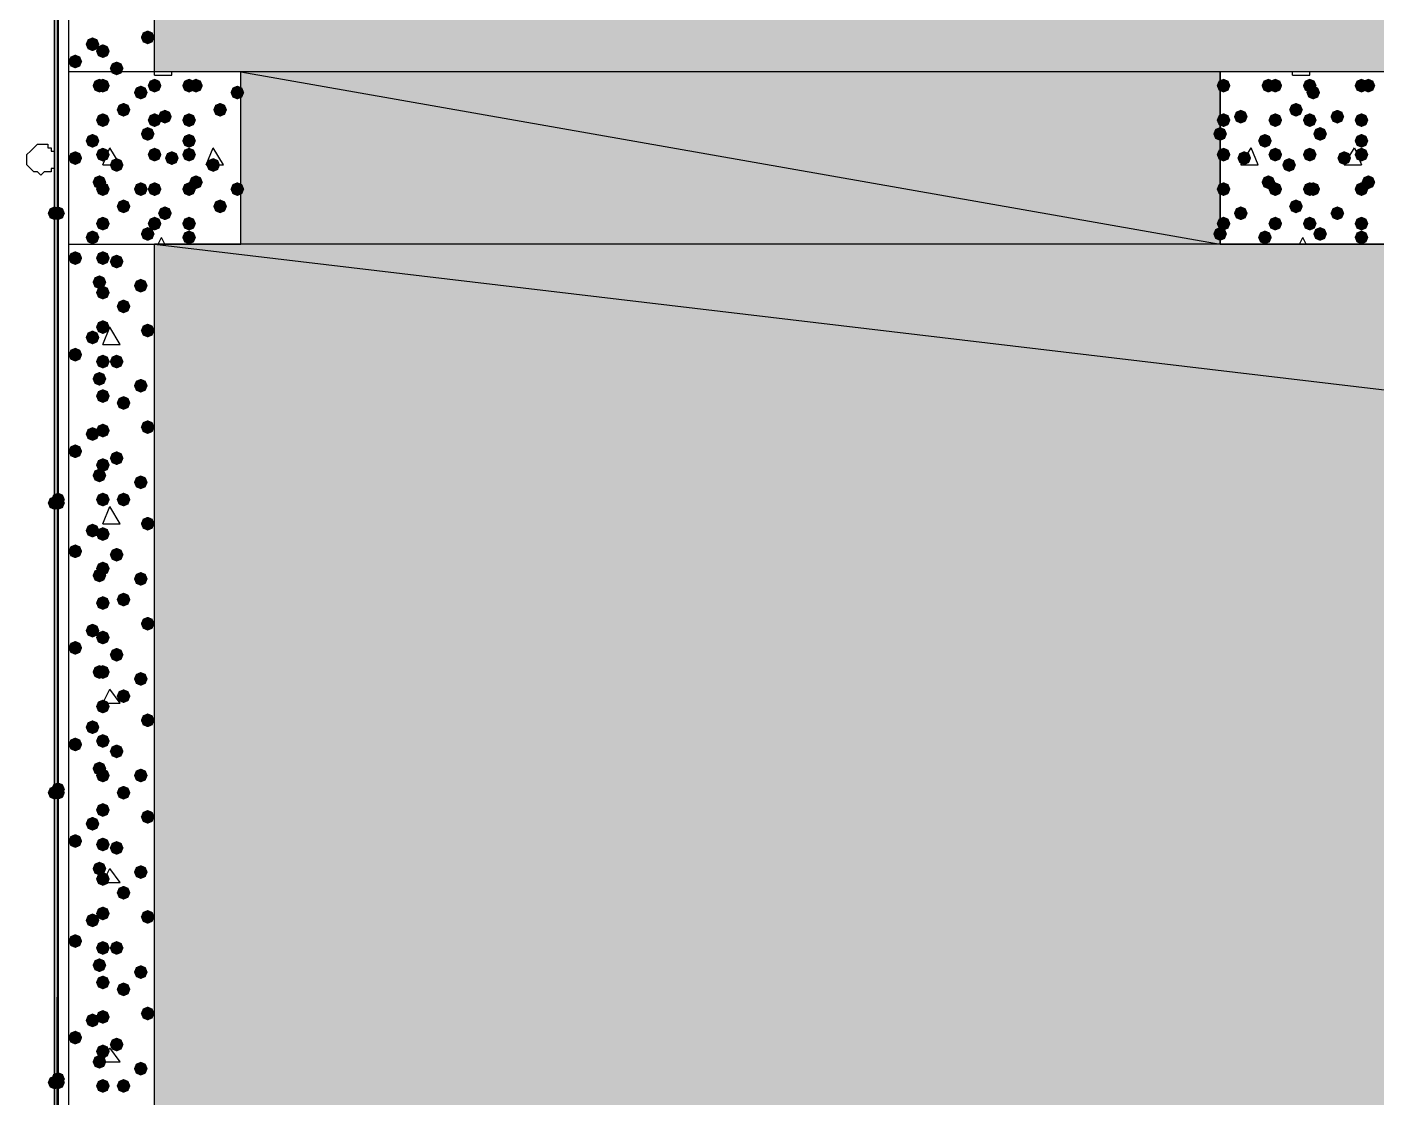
# Model space of a CAD drawing. Header units: millimetres. Extents: x 0 to 420, y 0 to 297.
# Drawn here: x 31.83 to 48.41, y 194.16 to 207.31 of the extents above; entities that cross this region are included whole.
import ezdxf

# ---------------------------------------------------------------- set-up
doc = ezdxf.new("R2010")
doc.units = ezdxf.units.MM
doc.layers.get('0').update_dxf_attribs({"linetype": 'CONTINUOUS'})

msp = doc.modelspace()

# ---------------------------------------------------------------- hatches: boundary and pattern name
at = {"true_color": 0x000007}
h = msp.add_hatch(color=0, dxfattribs=at)
h.paths.add_polyline_path([(32.215667, 228.049667), (32.215667, 84.455)], flags=0)
h.paths.add_polyline_path([(32.215667, 84.455), (32.215667, 228.049667)], flags=0)
at = {"true_color": 0x000008}
h = msp.add_hatch(color=0, dxfattribs=at)
h.paths.add_polyline_path([(379.518333, 225.806), (33.401, 225.806), (379.518333, 206.756)], flags=0)
h.paths.add_polyline_path([(33.401, 225.806), (379.518333, 206.756), (33.401, 206.756)], flags=0)
for points in [[(32.723667, 207.094667), (32.698796, 207.034871), (32.639, 207.01), (32.579204, 207.034871), (32.554333, 207.094667), (32.579204, 207.154462), (32.639, 207.179333), (32.698796, 207.154463)], [(33.401, 207.179333), (33.376129, 207.119537), (33.316333, 207.094667), (33.256537, 207.119537), (33.231667, 207.179333), (33.256537, 207.239129), (33.316333, 207.264), (33.376129, 207.239129)], [(32.850667, 207.01), (32.825796, 206.950204), (32.766, 206.925333), (32.706204, 206.950204), (32.681333, 207.01), (32.706204, 207.069796), (32.766, 207.094667), (32.825796, 207.069796)], [(32.512, 206.883), (32.487129, 206.823204), (32.427333, 206.798333), (32.367538, 206.823204), (32.342667, 206.883), (32.367537, 206.942796), (32.427333, 206.967667), (32.487129, 206.942796)], [(33.02, 206.798333), (32.995129, 206.738537), (32.935333, 206.713667), (32.875538, 206.738537), (32.850667, 206.798333), (32.875537, 206.858129), (32.935333, 206.883), (32.995129, 206.858129)], [(32.512, 204.47), (32.487129, 204.410204), (32.427333, 204.385333), (32.367538, 204.410204), (32.342667, 204.47), (32.367537, 204.529796), (32.427333, 204.554667), (32.487129, 204.529796)], [(32.850667, 204.47), (32.825796, 204.410204), (32.766, 204.385333), (32.706204, 204.410204), (32.681333, 204.47), (32.706204, 204.529796), (32.766, 204.554667), (32.825796, 204.529796)], [(33.02, 204.427667), (32.995129, 204.367871), (32.935333, 204.343), (32.875538, 204.367871), (32.850667, 204.427667), (32.875537, 204.487462), (32.935333, 204.512333), (32.995129, 204.487463)], [(32.808333, 204.173667), (32.783463, 204.113871), (32.723667, 204.089), (32.663871, 204.113871), (32.639, 204.173667), (32.663871, 204.233462), (32.723667, 204.258333), (32.783462, 204.233463)], [(33.316333, 204.131333), (33.291463, 204.071537), (33.231667, 204.046667), (33.171871, 204.071537), (33.147, 204.131333), (33.171871, 204.191129), (33.231667, 204.216), (33.291462, 204.191129)], [(32.850667, 204.046667), (32.825796, 203.986871), (32.766, 203.962), (32.706204, 203.986871), (32.681333, 204.046667), (32.706204, 204.106462), (32.766, 204.131333), (32.825796, 204.106463)], [(33.104667, 203.877333), (33.079796, 203.817537), (33.02, 203.792667), (32.960204, 203.817537), (32.935333, 203.877333), (32.960204, 203.937129), (33.02, 203.962), (33.079796, 203.937129)], [(32.850667, 203.623333), (32.825796, 203.563538), (32.766, 203.538667), (32.706204, 203.563538), (32.681333, 203.623333), (32.706204, 203.683129), (32.766, 203.708), (32.825796, 203.683129)], [(32.723667, 203.496333), (32.698796, 203.436537), (32.639, 203.411667), (32.579204, 203.436537), (32.554333, 203.496333), (32.579204, 203.556129), (32.639, 203.581), (32.698796, 203.556129)], [(33.401, 203.581), (33.376129, 203.521204), (33.316333, 203.496333), (33.256537, 203.521204), (33.231667, 203.581), (33.256537, 203.640796), (33.316333, 203.665667), (33.376129, 203.640796)], [(32.512, 203.284667), (32.487129, 203.224871), (32.427333, 203.2), (32.367538, 203.224871), (32.342667, 203.284667), (32.367537, 203.344462), (32.427333, 203.369333), (32.487129, 203.344463)], [(32.850667, 203.2), (32.825796, 203.140204), (32.766, 203.115333), (32.706204, 203.140204), (32.681333, 203.2), (32.706204, 203.259796), (32.766, 203.284667), (32.825796, 203.259796)], [(33.02, 203.2), (32.995129, 203.140204), (32.935333, 203.115333), (32.875538, 203.140204), (32.850667, 203.2), (32.875537, 203.259796), (32.935333, 203.284667), (32.995129, 203.259796)], [(32.808333, 202.988333), (32.783463, 202.928537), (32.723667, 202.903667), (32.663871, 202.928537), (32.639, 202.988333), (32.663871, 203.048129), (32.723667, 203.073), (32.783462, 203.048129)], [(32.850667, 202.776667), (32.825796, 202.716871), (32.766, 202.692), (32.706204, 202.716871), (32.681333, 202.776667), (32.706204, 202.836462), (32.766, 202.861333), (32.825796, 202.836463)], [(33.316333, 202.903667), (33.291463, 202.843871), (33.231667, 202.819), (33.171871, 202.843871), (33.147, 202.903667), (33.171871, 202.963462), (33.231667, 202.988333), (33.291462, 202.963463)], [(33.104667, 202.692), (33.079796, 202.632204), (33.02, 202.607333), (32.960204, 202.632204), (32.935333, 202.692), (32.960204, 202.751796), (33.02, 202.776667), (33.079796, 202.751796)], [(32.723667, 202.311), (32.698796, 202.251204), (32.639, 202.226333), (32.579204, 202.251204), (32.554333, 202.311), (32.579204, 202.370796), (32.639, 202.395667), (32.698796, 202.370796)], [(32.850667, 202.353333), (32.825796, 202.293537), (32.766, 202.268667), (32.706204, 202.293537), (32.681333, 202.353333), (32.706204, 202.413129), (32.766, 202.438), (32.825796, 202.413129)], [(33.401, 202.395667), (33.376129, 202.335871), (33.316333, 202.311), (33.256537, 202.335871), (33.231667, 202.395667), (33.256537, 202.455462), (33.316333, 202.480333), (33.376129, 202.455463)], [(32.512, 202.099333), (32.487129, 202.039537), (32.427333, 202.014667), (32.367538, 202.039537), (32.342667, 202.099333), (32.367537, 202.159129), (32.427333, 202.184), (32.487129, 202.159129)], [(33.02, 202.014667), (32.995129, 201.954871), (32.935333, 201.93), (32.875538, 201.954871), (32.850667, 202.014667), (32.875537, 202.074462), (32.935333, 202.099333), (32.995129, 202.074463)], [(32.808333, 201.803), (32.783463, 201.743204), (32.723667, 201.718333), (32.663871, 201.743204), (32.639, 201.803), (32.663871, 201.862796), (32.723667, 201.887667), (32.783462, 201.862796)], [(32.850667, 201.93), (32.825796, 201.870204), (32.766, 201.845333), (32.706204, 201.870204), (32.681333, 201.93), (32.706204, 201.989796), (32.766, 202.014667), (32.825796, 201.989796)], [(33.316333, 201.718333), (33.291463, 201.658537), (33.231667, 201.633667), (33.171871, 201.658537), (33.147, 201.718333), (33.171871, 201.778129), (33.231667, 201.803), (33.291462, 201.778129)], [(32.850667, 201.506667), (32.825796, 201.446871), (32.766, 201.422), (32.706204, 201.446871), (32.681333, 201.506667), (32.706204, 201.566462), (32.766, 201.591333), (32.825796, 201.566463)], [(33.104667, 201.506667), (33.079796, 201.446871), (33.02, 201.422), (32.960204, 201.446871), (32.935333, 201.506667), (32.960204, 201.566462), (33.02, 201.591333), (33.079796, 201.566463)], [(32.723667, 201.125667), (32.698796, 201.065871), (32.639, 201.041), (32.579204, 201.065871), (32.554333, 201.125667), (32.579204, 201.185462), (32.639, 201.210333), (32.698796, 201.185463)], [(33.401, 201.210333), (33.376129, 201.150537), (33.316333, 201.125667), (33.256537, 201.150537), (33.231667, 201.210333), (33.256537, 201.270129), (33.316333, 201.295), (33.376129, 201.270129)], [(32.850667, 201.083333), (32.825796, 201.023537), (32.766, 200.998667), (32.706204, 201.023537), (32.681333, 201.083333), (32.706204, 201.143129), (32.766, 201.168), (32.825796, 201.143129)], [(32.512, 200.871667), (32.487129, 200.811871), (32.427333, 200.787), (32.367538, 200.811871), (32.342667, 200.871667), (32.367537, 200.931462), (32.427333, 200.956333), (32.487129, 200.931463)], [(33.02, 200.829333), (32.995129, 200.769537), (32.935333, 200.744667), (32.875538, 200.769537), (32.850667, 200.829333), (32.875537, 200.889129), (32.935333, 200.914), (32.995129, 200.889129)], [(32.850667, 200.66), (32.825796, 200.600204), (32.766, 200.575333), (32.706204, 200.600204), (32.681333, 200.66), (32.706204, 200.719796), (32.766, 200.744667), (32.825796, 200.719796)], [(32.808333, 200.575333), (32.783463, 200.515537), (32.723667, 200.490667), (32.663871, 200.515537), (32.639, 200.575333), (32.663871, 200.635129), (32.723667, 200.66), (32.783462, 200.635129)], [(33.316333, 200.533), (33.291463, 200.473204), (33.231667, 200.448333), (33.171871, 200.473204), (33.147, 200.533), (33.171871, 200.592796), (33.231667, 200.617667), (33.291462, 200.592796)], [(32.850667, 200.236667), (32.825796, 200.176871), (32.766, 200.152), (32.706204, 200.176871), (32.681333, 200.236667), (32.706204, 200.296462), (32.766, 200.321333), (32.825796, 200.296463)], [(33.104667, 200.279), (33.079796, 200.219204), (33.02, 200.194333), (32.960204, 200.219204), (32.935333, 200.279), (32.960204, 200.338796), (33.02, 200.363667), (33.079796, 200.338796)], [(33.401, 199.982667), (33.376129, 199.922871), (33.316333, 199.898), (33.256537, 199.922871), (33.231667, 199.982667), (33.256537, 200.042462), (33.316333, 200.067333), (33.376129, 200.042463)], [(32.723667, 199.898), (32.698796, 199.838204), (32.639, 199.813333), (32.579204, 199.838204), (32.554333, 199.898), (32.579204, 199.957796), (32.639, 199.982667), (32.698796, 199.957796)], [(32.850667, 199.813333), (32.825796, 199.753537), (32.766, 199.728667), (32.706204, 199.753537), (32.681333, 199.813333), (32.706204, 199.873129), (32.766, 199.898), (32.825796, 199.873129)], [(32.512, 199.686333), (32.487129, 199.626537), (32.427333, 199.601667), (32.367538, 199.626537), (32.342667, 199.686333), (32.367537, 199.746129), (32.427333, 199.771), (32.487129, 199.746129)], [(33.02, 199.601667), (32.995129, 199.541871), (32.935333, 199.517), (32.875538, 199.541871), (32.850667, 199.601667), (32.875537, 199.661462), (32.935333, 199.686333), (32.995129, 199.661463)], [(32.808333, 199.39), (32.783463, 199.330204), (32.723667, 199.305333), (32.663871, 199.330204), (32.639, 199.39), (32.663871, 199.449796), (32.723667, 199.474667), (32.783462, 199.449796)], [(32.850667, 199.39), (32.825796, 199.330204), (32.766, 199.305333), (32.706204, 199.330204), (32.681333, 199.39), (32.706204, 199.449796), (32.766, 199.474667), (32.825796, 199.449796)], [(33.316333, 199.305333), (33.291463, 199.245537), (33.231667, 199.220667), (33.171871, 199.245537), (33.147, 199.305333), (33.171871, 199.365129), (33.231667, 199.39), (33.291462, 199.365129)], [(32.850667, 198.966667), (32.825796, 198.906871), (32.766, 198.882), (32.706204, 198.906871), (32.681333, 198.966667), (32.706204, 199.026462), (32.766, 199.051333), (32.825796, 199.026463)], [(33.104667, 199.093667), (33.079796, 199.033871), (33.02, 199.009), (32.960204, 199.033871), (32.935333, 199.093667), (32.960204, 199.153462), (33.02, 199.178333), (33.079796, 199.153463)], [(33.401, 198.797333), (33.376129, 198.737537), (33.316333, 198.712667), (33.256537, 198.737537), (33.231667, 198.797333), (33.256537, 198.857129), (33.316333, 198.882), (33.376129, 198.857129)], [(32.723667, 198.712667), (32.698796, 198.652871), (32.639, 198.628), (32.579204, 198.652871), (32.554333, 198.712667), (32.579204, 198.772462), (32.639, 198.797333), (32.698796, 198.772463)], [(32.512, 198.501), (32.487129, 198.441204), (32.427333, 198.416333), (32.367538, 198.441204), (32.342667, 198.501), (32.367537, 198.560796), (32.427333, 198.585667), (32.487129, 198.560796)], [(32.850667, 198.543333), (32.825796, 198.483537), (32.766, 198.458667), (32.706204, 198.483537), (32.681333, 198.543333), (32.706204, 198.603129), (32.766, 198.628), (32.825796, 198.603129)], [(33.02, 198.416333), (32.995129, 198.356537), (32.935333, 198.331667), (32.875538, 198.356537), (32.850667, 198.416333), (32.875537, 198.476129), (32.935333, 198.501), (32.995129, 198.476129)], [(32.808333, 198.204667), (32.783463, 198.144871), (32.723667, 198.12), (32.663871, 198.144871), (32.639, 198.204667), (32.663871, 198.264462), (32.723667, 198.289333), (32.783462, 198.264463)], [(32.850667, 198.12), (32.825796, 198.060204), (32.766, 198.035333), (32.706204, 198.060204), (32.681333, 198.12), (32.706204, 198.179796), (32.766, 198.204667), (32.825796, 198.179796)], [(33.316333, 198.12), (33.291463, 198.060204), (33.231667, 198.035333), (33.171871, 198.060204), (33.147, 198.12), (33.171871, 198.179796), (33.231667, 198.204667), (33.291462, 198.179796)], [(33.104667, 197.908333), (33.079796, 197.848537), (33.02, 197.823667), (32.960204, 197.848537), (32.935333, 197.908333), (32.960204, 197.968129), (33.02, 197.993), (33.079796, 197.968129)], [(32.850667, 197.696667), (32.825796, 197.636871), (32.766, 197.612), (32.706204, 197.636871), (32.681333, 197.696667), (32.706204, 197.756462), (32.766, 197.781333), (32.825796, 197.756463)], [(32.723667, 197.527333), (32.698796, 197.467537), (32.639, 197.442667), (32.579204, 197.467537), (32.554333, 197.527333), (32.579204, 197.587129), (32.639, 197.612), (32.698796, 197.587129)], [(33.401, 197.612), (33.376129, 197.552204), (33.316333, 197.527333), (33.256537, 197.552204), (33.231667, 197.612), (33.256537, 197.671796), (33.316333, 197.696667), (33.376129, 197.671796)], [(32.512, 197.315667), (32.487129, 197.255871), (32.427333, 197.231), (32.367538, 197.255871), (32.342667, 197.315667), (32.367537, 197.375462), (32.427333, 197.400333), (32.487129, 197.375463)], [(32.850667, 197.273333), (32.825796, 197.213537), (32.766, 197.188667), (32.706204, 197.213537), (32.681333, 197.273333), (32.706204, 197.333129), (32.766, 197.358), (32.825796, 197.333129)], [(33.02, 197.231), (32.995129, 197.171204), (32.935333, 197.146333), (32.875538, 197.171204), (32.850667, 197.231), (32.875537, 197.290796), (32.935333, 197.315667), (32.995129, 197.290796)], [(32.808333, 196.977), (32.783463, 196.917204), (32.723667, 196.892333), (32.663871, 196.917204), (32.639, 196.977), (32.663871, 197.036796), (32.723667, 197.061667), (32.783462, 197.036796)], [(32.850667, 196.85), (32.825796, 196.790204), (32.766, 196.765333), (32.706204, 196.790204), (32.681333, 196.85), (32.706204, 196.909796), (32.766, 196.934667), (32.825796, 196.909796)], [(33.316333, 196.934667), (33.291463, 196.874871), (33.231667, 196.85), (33.171871, 196.874871), (33.147, 196.934667), (33.171871, 196.994462), (33.231667, 197.019333), (33.291462, 196.994463)], [(33.104667, 196.680667), (33.079796, 196.620871), (33.02, 196.596), (32.960204, 196.620871), (32.935333, 196.680667), (32.960204, 196.740462), (33.02, 196.765333), (33.079796, 196.740463)], [(32.723667, 196.342), (32.698796, 196.282204), (32.639, 196.257333), (32.579204, 196.282204), (32.554333, 196.342), (32.579204, 196.401796), (32.639, 196.426667), (32.698796, 196.401796)], [(32.850667, 196.426667), (32.825796, 196.366871), (32.766, 196.342), (32.706204, 196.366871), (32.681333, 196.426667), (32.706204, 196.486462), (32.766, 196.511333), (32.825796, 196.486463)], [(33.401, 196.384333), (33.376129, 196.324537), (33.316333, 196.299667), (33.256537, 196.324537), (33.231667, 196.384333), (33.256537, 196.444129), (33.316333, 196.469), (33.376129, 196.444129)], [(32.512, 196.088), (32.487129, 196.028204), (32.427333, 196.003333), (32.367538, 196.028204), (32.342667, 196.088), (32.367537, 196.147796), (32.427333, 196.172667), (32.487129, 196.147796)], [(32.850667, 196.003333), (32.825796, 195.943537), (32.766, 195.918667), (32.706204, 195.943537), (32.681333, 196.003333), (32.706204, 196.063129), (32.766, 196.088), (32.825796, 196.063129)], [(33.02, 196.003333), (32.995129, 195.943537), (32.935333, 195.918667), (32.875538, 195.943537), (32.850667, 196.003333), (32.875537, 196.063129), (32.935333, 196.088), (32.995129, 196.063129)], [(32.808333, 195.791667), (32.783463, 195.731871), (32.723667, 195.707), (32.663871, 195.731871), (32.639, 195.791667), (32.663871, 195.851462), (32.723667, 195.876333), (32.783462, 195.851463)], [(33.316333, 195.707), (33.291463, 195.647204), (33.231667, 195.622333), (33.171871, 195.647204), (33.147, 195.707), (33.171871, 195.766796), (33.231667, 195.791667), (33.291462, 195.766796)], [(32.850667, 195.58), (32.825796, 195.520204), (32.766, 195.495333), (32.706204, 195.520204), (32.681333, 195.58), (32.706204, 195.639796), (32.766, 195.664667), (32.825796, 195.639796)], [(33.104667, 195.495333), (33.079796, 195.435537), (33.02, 195.410667), (32.960204, 195.435537), (32.935333, 195.495333), (32.960204, 195.555129), (33.02, 195.58), (33.079796, 195.555129)], [(32.850667, 195.156667), (32.825796, 195.096871), (32.766, 195.072), (32.706204, 195.096871), (32.681333, 195.156667), (32.706204, 195.216462), (32.766, 195.241333), (32.825796, 195.216463)], [(33.401, 195.199), (33.376129, 195.139204), (33.316333, 195.114333), (33.256537, 195.139204), (33.231667, 195.199), (33.256537, 195.258796), (33.316333, 195.283667), (33.376129, 195.258796)], [(32.723667, 195.114333), (32.698796, 195.054537), (32.639, 195.029667), (32.579204, 195.054537), (32.554333, 195.114333), (32.579204, 195.174129), (32.639, 195.199), (32.698796, 195.174129)], [(32.512, 194.902667), (32.487129, 194.842871), (32.427333, 194.818), (32.367538, 194.842871), (32.342667, 194.902667), (32.367537, 194.962462), (32.427333, 194.987333), (32.487129, 194.962463)], [(32.850667, 194.733333), (32.825796, 194.673537), (32.766, 194.648667), (32.706204, 194.673537), (32.681333, 194.733333), (32.706204, 194.793129), (32.766, 194.818), (32.825796, 194.793129)], [(33.02, 194.818), (32.995129, 194.758204), (32.935333, 194.733333), (32.875538, 194.758204), (32.850667, 194.818), (32.875537, 194.877796), (32.935333, 194.902667), (32.995129, 194.877796)], [(32.808333, 194.606333), (32.783463, 194.546537), (32.723667, 194.521667), (32.663871, 194.546537), (32.639, 194.606333), (32.663871, 194.666129), (32.723667, 194.691), (32.783462, 194.666129)], [(33.316333, 194.521667), (33.291463, 194.461871), (33.231667, 194.437), (33.171871, 194.461871), (33.147, 194.521667), (33.171871, 194.581462), (33.231667, 194.606333), (33.291462, 194.581463)], [(32.850667, 194.31), (32.825796, 194.250204), (32.766, 194.225333), (32.706204, 194.250204), (32.681333, 194.31), (32.706204, 194.369796), (32.766, 194.394667), (32.825796, 194.369796)], [(33.104667, 194.31), (33.079796, 194.250204), (33.02, 194.225333), (32.960204, 194.250204), (32.935333, 194.31), (32.960204, 194.369796), (33.02, 194.394667), (33.079796, 194.369796)]]:
    msp.add_hatch(color=0, dxfattribs=at).paths.add_polyline_path(points, flags=0)
h = msp.add_hatch(color=0, dxfattribs=at)
h.paths.add_polyline_path([(46.482, 206.756), (34.459333, 206.756), (46.482, 204.639333)], flags=0)
h.paths.add_polyline_path([(34.459333, 206.756), (46.482, 204.639333), (34.459333, 204.639333)], flags=0)
at = {"true_color": 0x000007}
for points in [[(32.808333, 206.586667), (32.783463, 206.526871), (32.723667, 206.502), (32.663871, 206.526871), (32.639, 206.586667), (32.663871, 206.646462), (32.723667, 206.671333), (32.783462, 206.646463)], [(32.850667, 206.586667), (32.825796, 206.526871), (32.766, 206.502), (32.706204, 206.526871), (32.681333, 206.586667), (32.706204, 206.646462), (32.766, 206.671333), (32.825796, 206.646463)], [(33.316333, 206.502), (33.291463, 206.442204), (33.231667, 206.417333), (33.171871, 206.442204), (33.147, 206.502), (33.171871, 206.561796), (33.231667, 206.586667), (33.291462, 206.561796)], [(33.485667, 206.586667), (33.460796, 206.526871), (33.401, 206.502), (33.341204, 206.526871), (33.316333, 206.586667), (33.341204, 206.646462), (33.401, 206.671333), (33.460796, 206.646463)], [(33.909, 206.586667), (33.884129, 206.526871), (33.824333, 206.502), (33.764538, 206.526871), (33.739667, 206.586667), (33.764537, 206.646462), (33.824333, 206.671333), (33.884129, 206.646463)], [(33.993667, 206.586667), (33.968796, 206.526871), (33.909, 206.502), (33.849204, 206.526871), (33.824333, 206.586667), (33.849204, 206.646462), (33.909, 206.671333), (33.968796, 206.646463)], [(34.501667, 206.502), (34.476796, 206.442204), (34.417, 206.417333), (34.357204, 206.442204), (34.332333, 206.502), (34.357204, 206.561796), (34.417, 206.586667), (34.476796, 206.561796)], [(46.609, 206.586667), (46.584129, 206.526871), (46.524333, 206.502), (46.464538, 206.526871), (46.439667, 206.586667), (46.464537, 206.646462), (46.524333, 206.671333), (46.584129, 206.646463)], [(47.159333, 206.586667), (47.134462, 206.526871), (47.074667, 206.502), (47.014871, 206.526871), (46.99, 206.586667), (47.014871, 206.646462), (47.074667, 206.671333), (47.134462, 206.646463)], [(47.244, 206.586667), (47.219129, 206.526871), (47.159333, 206.502), (47.099538, 206.526871), (47.074667, 206.586667), (47.099537, 206.646462), (47.159333, 206.671333), (47.219129, 206.646463)], [(47.667333, 206.586667), (47.642463, 206.526871), (47.582667, 206.502), (47.522871, 206.526871), (47.498, 206.586667), (47.522871, 206.646462), (47.582667, 206.671333), (47.642462, 206.646463)], [(47.709667, 206.502), (47.684796, 206.442204), (47.625, 206.417333), (47.565204, 206.442204), (47.540333, 206.502), (47.565204, 206.561796), (47.625, 206.586667), (47.684796, 206.561796)], [(48.302333, 206.586667), (48.277463, 206.526871), (48.217667, 206.502), (48.157871, 206.526871), (48.133, 206.586667), (48.157871, 206.646462), (48.217667, 206.671333), (48.277462, 206.646463)], [(48.387, 206.586667), (48.362129, 206.526871), (48.302333, 206.502), (48.242538, 206.526871), (48.217667, 206.586667), (48.242537, 206.646462), (48.302333, 206.671333), (48.362129, 206.646463)], [(33.104667, 206.290333), (33.079796, 206.230537), (33.02, 206.205667), (32.960204, 206.230537), (32.935333, 206.290333), (32.960204, 206.350129), (33.02, 206.375), (33.079796, 206.350129)], [(34.29, 206.290333), (34.265129, 206.230537), (34.205333, 206.205667), (34.145538, 206.230537), (34.120667, 206.290333), (34.145537, 206.350129), (34.205333, 206.375), (34.265129, 206.350129)], [(47.498, 206.290333), (47.473129, 206.230537), (47.413333, 206.205667), (47.353537, 206.230537), (47.328667, 206.290333), (47.353537, 206.350129), (47.413333, 206.375), (47.473129, 206.350129)], [(32.850667, 206.163333), (32.825796, 206.103537), (32.766, 206.078667), (32.706204, 206.103537), (32.681333, 206.163333), (32.706204, 206.223129), (32.766, 206.248), (32.825796, 206.223129)], [(33.485667, 206.163333), (33.460796, 206.103537), (33.401, 206.078667), (33.341204, 206.103537), (33.316333, 206.163333), (33.341204, 206.223129), (33.401, 206.248), (33.460796, 206.223129)], [(33.612667, 206.205667), (33.587796, 206.145871), (33.528, 206.121), (33.468204, 206.145871), (33.443333, 206.205667), (33.468204, 206.265462), (33.528, 206.290333), (33.587796, 206.265463)], [(33.909, 206.163333), (33.884129, 206.103537), (33.824333, 206.078667), (33.764538, 206.103537), (33.739667, 206.163333), (33.764537, 206.223129), (33.824333, 206.248), (33.884129, 206.223129)], [(46.609, 206.163333), (46.584129, 206.103537), (46.524333, 206.078667), (46.464538, 206.103537), (46.439667, 206.163333), (46.464537, 206.223129), (46.524333, 206.248), (46.584129, 206.223129)], [(46.820667, 206.205667), (46.795796, 206.145871), (46.736, 206.121), (46.676204, 206.145871), (46.651333, 206.205667), (46.676204, 206.265462), (46.736, 206.290333), (46.795796, 206.265463)], [(47.244, 206.163333), (47.219129, 206.103537), (47.159333, 206.078667), (47.099538, 206.103537), (47.074667, 206.163333), (47.099537, 206.223129), (47.159333, 206.248), (47.219129, 206.223129)], [(47.667333, 206.163333), (47.642463, 206.103537), (47.582667, 206.078667), (47.522871, 206.103537), (47.498, 206.163333), (47.522871, 206.223129), (47.582667, 206.248), (47.642462, 206.223129)], [(48.006, 206.205667), (47.981129, 206.145871), (47.921333, 206.121), (47.861537, 206.145871), (47.836667, 206.205667), (47.861537, 206.265462), (47.921333, 206.290333), (47.981129, 206.265463)], [(48.302333, 206.163333), (48.277463, 206.103537), (48.217667, 206.078667), (48.157871, 206.103537), (48.133, 206.163333), (48.157871, 206.223129), (48.217667, 206.248), (48.277462, 206.223129)], [(33.401, 205.994), (33.376129, 205.934204), (33.316333, 205.909333), (33.256537, 205.934204), (33.231667, 205.994), (33.256537, 206.053796), (33.316333, 206.078667), (33.376129, 206.053796)], [(46.566667, 205.994), (46.541796, 205.934204), (46.482, 205.909333), (46.422204, 205.934204), (46.397333, 205.994), (46.422204, 206.053796), (46.482, 206.078667), (46.541796, 206.053796)], [(47.794333, 205.994), (47.769462, 205.934204), (47.709667, 205.909333), (47.649871, 205.934204), (47.625, 205.994), (47.649871, 206.053796), (47.709667, 206.078667), (47.769462, 206.053796)], [(32.723667, 205.909333), (32.698796, 205.849538), (32.639, 205.824667), (32.579204, 205.849538), (32.554333, 205.909333), (32.579204, 205.969129), (32.639, 205.994), (32.698796, 205.969129)], [(33.909, 205.909333), (33.884129, 205.849538), (33.824333, 205.824667), (33.764538, 205.849538), (33.739667, 205.909333), (33.764537, 205.969129), (33.824333, 205.994), (33.884129, 205.969129)], [(47.117, 205.909333), (47.092129, 205.849538), (47.032333, 205.824667), (46.972538, 205.849538), (46.947667, 205.909333), (46.972537, 205.969129), (47.032333, 205.994), (47.092129, 205.969129)], [(48.302333, 205.909333), (48.277463, 205.849538), (48.217667, 205.824667), (48.157871, 205.849538), (48.133, 205.909333), (48.157871, 205.969129), (48.217667, 205.994), (48.277462, 205.969129)], [(32.512, 205.697667), (32.487129, 205.637871), (32.427333, 205.613), (32.367538, 205.637871), (32.342667, 205.697667), (32.367537, 205.757462), (32.427333, 205.782333), (32.487129, 205.757463)], [(32.850667, 205.74), (32.825796, 205.680204), (32.766, 205.655333), (32.706204, 205.680204), (32.681333, 205.74), (32.706204, 205.799796), (32.766, 205.824667), (32.825796, 205.799796)], [(33.02, 205.613), (32.995129, 205.553204), (32.935333, 205.528333), (32.875538, 205.553204), (32.850667, 205.613), (32.875537, 205.672796), (32.935333, 205.697667), (32.995129, 205.672796)], [(33.485667, 205.74), (33.460796, 205.680204), (33.401, 205.655333), (33.341204, 205.680204), (33.316333, 205.74), (33.341204, 205.799796), (33.401, 205.824667), (33.460796, 205.799796)], [(33.697333, 205.697667), (33.672463, 205.637871), (33.612667, 205.613), (33.552871, 205.637871), (33.528, 205.697667), (33.552871, 205.757462), (33.612667, 205.782333), (33.672462, 205.757463)], [(33.909, 205.74), (33.884129, 205.680204), (33.824333, 205.655333), (33.764538, 205.680204), (33.739667, 205.74), (33.764537, 205.799796), (33.824333, 205.824667), (33.884129, 205.799796)], [(34.205333, 205.613), (34.180463, 205.553204), (34.120667, 205.528333), (34.060871, 205.553204), (34.036, 205.613), (34.060871, 205.672796), (34.120667, 205.697667), (34.180462, 205.672796)], [(46.609, 205.74), (46.584129, 205.680204), (46.524333, 205.655333), (46.464538, 205.680204), (46.439667, 205.74), (46.464537, 205.799796), (46.524333, 205.824667), (46.584129, 205.799796)], [(46.863, 205.697667), (46.838129, 205.637871), (46.778333, 205.613), (46.718537, 205.637871), (46.693667, 205.697667), (46.718537, 205.757462), (46.778333, 205.782333), (46.838129, 205.757463)], [(47.244, 205.74), (47.219129, 205.680204), (47.159333, 205.655333), (47.099538, 205.680204), (47.074667, 205.74), (47.099537, 205.799796), (47.159333, 205.824667), (47.219129, 205.799796)], [(47.413333, 205.613), (47.388463, 205.553204), (47.328667, 205.528333), (47.268871, 205.553204), (47.244, 205.613), (47.268871, 205.672796), (47.328667, 205.697667), (47.388462, 205.672796)], [(47.667333, 205.74), (47.642463, 205.680204), (47.582667, 205.655333), (47.522871, 205.680204), (47.498, 205.74), (47.522871, 205.799796), (47.582667, 205.824667), (47.642462, 205.799796)], [(48.090667, 205.697667), (48.065796, 205.637871), (48.006, 205.613), (47.946204, 205.637871), (47.921333, 205.697667), (47.946204, 205.757462), (48.006, 205.782333), (48.065796, 205.757463)], [(48.302333, 205.74), (48.277463, 205.680204), (48.217667, 205.655333), (48.157871, 205.680204), (48.133, 205.74), (48.157871, 205.799796), (48.217667, 205.824667), (48.277462, 205.799796)], [(32.808333, 205.401333), (32.783463, 205.341537), (32.723667, 205.316667), (32.663871, 205.341537), (32.639, 205.401333), (32.663871, 205.461129), (32.723667, 205.486), (32.783462, 205.461129)], [(32.850667, 205.316667), (32.825796, 205.256871), (32.766, 205.232), (32.706204, 205.256871), (32.681333, 205.316667), (32.706204, 205.376462), (32.766, 205.401333), (32.825796, 205.376463)], [(33.316333, 205.316667), (33.291463, 205.256871), (33.231667, 205.232), (33.171871, 205.256871), (33.147, 205.316667), (33.171871, 205.376462), (33.231667, 205.401333), (33.291462, 205.376463)], [(33.485667, 205.316667), (33.460796, 205.256871), (33.401, 205.232), (33.341204, 205.256871), (33.316333, 205.316667), (33.341204, 205.376462), (33.401, 205.401333), (33.460796, 205.376463)], [(33.909, 205.316667), (33.884129, 205.256871), (33.824333, 205.232), (33.764538, 205.256871), (33.739667, 205.316667), (33.764537, 205.376462), (33.824333, 205.401333), (33.884129, 205.376463)], [(33.993667, 205.401333), (33.968796, 205.341537), (33.909, 205.316667), (33.849204, 205.341537), (33.824333, 205.401333), (33.849204, 205.461129), (33.909, 205.486), (33.968796, 205.461129)], [(34.501667, 205.316667), (34.476796, 205.256871), (34.417, 205.232), (34.357204, 205.256871), (34.332333, 205.316667), (34.357204, 205.376462), (34.417, 205.401333), (34.476796, 205.376463)], [(46.609, 205.316667), (46.584129, 205.256871), (46.524333, 205.232), (46.464538, 205.256871), (46.439667, 205.316667), (46.464537, 205.376462), (46.524333, 205.401333), (46.584129, 205.376463)], [(47.159333, 205.401333), (47.134462, 205.341537), (47.074667, 205.316667), (47.014871, 205.341537), (46.99, 205.401333), (47.014871, 205.461129), (47.074667, 205.486), (47.134462, 205.461129)], [(47.244, 205.316667), (47.219129, 205.256871), (47.159333, 205.232), (47.099538, 205.256871), (47.074667, 205.316667), (47.099537, 205.376462), (47.159333, 205.401333), (47.219129, 205.376463)], [(47.667333, 205.316667), (47.642463, 205.256871), (47.582667, 205.232), (47.522871, 205.256871), (47.498, 205.316667), (47.522871, 205.376462), (47.582667, 205.401333), (47.642462, 205.376463)], [(47.709667, 205.316667), (47.684796, 205.256871), (47.625, 205.232), (47.565204, 205.256871), (47.540333, 205.316667), (47.565204, 205.376462), (47.625, 205.401333), (47.684796, 205.376463)], [(48.302333, 205.316667), (48.277463, 205.256871), (48.217667, 205.232), (48.157871, 205.256871), (48.133, 205.316667), (48.157871, 205.376462), (48.217667, 205.401333), (48.277462, 205.376463)], [(48.387, 205.401333), (48.362129, 205.341537), (48.302333, 205.316667), (48.242538, 205.341537), (48.217667, 205.401333), (48.242537, 205.461129), (48.302333, 205.486), (48.362129, 205.461129)], [(33.104667, 205.105), (33.079796, 205.045204), (33.02, 205.020333), (32.960204, 205.045204), (32.935333, 205.105), (32.960204, 205.164796), (33.02, 205.189667), (33.079796, 205.164796)], [(34.29, 205.105), (34.265129, 205.045204), (34.205333, 205.020333), (34.145538, 205.045204), (34.120667, 205.105), (34.145537, 205.164796), (34.205333, 205.189667), (34.265129, 205.164796)], [(47.498, 205.105), (47.473129, 205.045204), (47.413333, 205.020333), (47.353537, 205.045204), (47.328667, 205.105), (47.353537, 205.164796), (47.413333, 205.189667), (47.473129, 205.164796)], [(33.612667, 205.020333), (33.587796, 204.960537), (33.528, 204.935667), (33.468204, 204.960537), (33.443333, 205.020333), (33.468204, 205.080129), (33.528, 205.105), (33.587796, 205.080129)], [(46.820667, 205.020333), (46.795796, 204.960537), (46.736, 204.935667), (46.676204, 204.960537), (46.651333, 205.020333), (46.676204, 205.080129), (46.736, 205.105), (46.795796, 205.080129)], [(48.006, 205.020333), (47.981129, 204.960537), (47.921333, 204.935667), (47.861537, 204.960537), (47.836667, 205.020333), (47.861537, 205.080129), (47.921333, 205.105), (47.981129, 205.080129)], [(32.850667, 204.893333), (32.825796, 204.833537), (32.766, 204.808667), (32.706204, 204.833537), (32.681333, 204.893333), (32.706204, 204.953129), (32.766, 204.978), (32.825796, 204.953129)], [(33.401, 204.766333), (33.376129, 204.706537), (33.316333, 204.681667), (33.256537, 204.706537), (33.231667, 204.766333), (33.256537, 204.826129), (33.316333, 204.851), (33.376129, 204.826129)], [(33.485667, 204.893333), (33.460796, 204.833537), (33.401, 204.808667), (33.341204, 204.833537), (33.316333, 204.893333), (33.341204, 204.953129), (33.401, 204.978), (33.460796, 204.953129)], [(33.909, 204.893333), (33.884129, 204.833537), (33.824333, 204.808667), (33.764538, 204.833537), (33.739667, 204.893333), (33.764537, 204.953129), (33.824333, 204.978), (33.884129, 204.953129)], [(46.566667, 204.766333), (46.541796, 204.706537), (46.482, 204.681667), (46.422204, 204.706537), (46.397333, 204.766333), (46.422204, 204.826129), (46.482, 204.851), (46.541796, 204.826129)], [(46.609, 204.893333), (46.584129, 204.833537), (46.524333, 204.808667), (46.464538, 204.833537), (46.439667, 204.893333), (46.464537, 204.953129), (46.524333, 204.978), (46.584129, 204.953129)], [(47.244, 204.893333), (47.219129, 204.833537), (47.159333, 204.808667), (47.099538, 204.833537), (47.074667, 204.893333), (47.099537, 204.953129), (47.159333, 204.978), (47.219129, 204.953129)], [(47.667333, 204.893333), (47.642463, 204.833537), (47.582667, 204.808667), (47.522871, 204.833537), (47.498, 204.893333), (47.522871, 204.953129), (47.582667, 204.978), (47.642462, 204.953129)], [(47.794333, 204.766333), (47.769462, 204.706537), (47.709667, 204.681667), (47.649871, 204.706537), (47.625, 204.766333), (47.649871, 204.826129), (47.709667, 204.851), (47.769462, 204.826129)], [(48.302333, 204.893333), (48.277463, 204.833537), (48.217667, 204.808667), (48.157871, 204.833537), (48.133, 204.893333), (48.157871, 204.953129), (48.217667, 204.978), (48.277462, 204.953129)], [(32.723667, 204.724), (32.698796, 204.664204), (32.639, 204.639333), (32.579204, 204.664204), (32.554333, 204.724), (32.579204, 204.783796), (32.639, 204.808667), (32.698796, 204.783796)], [(33.909, 204.724), (33.884129, 204.664204), (33.824333, 204.639333), (33.764538, 204.664204), (33.739667, 204.724), (33.764537, 204.783796), (33.824333, 204.808667), (33.884129, 204.783796)], [(47.117, 204.724), (47.092129, 204.664204), (47.032333, 204.639333), (46.972538, 204.664204), (46.947667, 204.724), (46.972537, 204.783796), (47.032333, 204.808667), (47.092129, 204.783796)], [(48.302333, 204.724), (48.277463, 204.664204), (48.217667, 204.639333), (48.157871, 204.664204), (48.133, 204.724), (48.157871, 204.783796), (48.217667, 204.808667), (48.277462, 204.783796)]]:
    msp.add_hatch(color=0, dxfattribs=at).paths.add_polyline_path(points, flags=0)
at = {"true_color": 0x0000fe}
for points in [[(32.258, 205.020333), (32.233129, 204.960537), (32.173333, 204.935667), (32.113538, 204.960537), (32.088667, 205.020333), (32.113537, 205.080129), (32.173333, 205.105), (32.233129, 205.080129)], [(32.300333, 205.020333), (32.275463, 204.960537), (32.215667, 204.935667), (32.155871, 204.960537), (32.131, 205.020333), (32.155871, 205.080129), (32.215667, 205.105), (32.275462, 205.080129)], [(32.300333, 205.020333), (32.275463, 204.960537), (32.215667, 204.935667), (32.155871, 204.960537), (32.131, 205.020333), (32.155871, 205.080129), (32.215667, 205.105), (32.275462, 205.080129)], [(32.300333, 205.020333), (32.275463, 204.960537), (32.215667, 204.935667), (32.155871, 204.960537), (32.131, 205.020333), (32.155871, 205.080129), (32.215667, 205.105), (32.275462, 205.080129)], [(32.258, 201.464333), (32.233129, 201.404538), (32.173333, 201.379667), (32.113538, 201.404538), (32.088667, 201.464333), (32.113537, 201.524129), (32.173333, 201.549), (32.233129, 201.524129)], [(32.300333, 201.506667), (32.275463, 201.446871), (32.215667, 201.422), (32.155871, 201.446871), (32.131, 201.506667), (32.155871, 201.566462), (32.215667, 201.591333), (32.275462, 201.566463)], [(32.300333, 201.464333), (32.275463, 201.404538), (32.215667, 201.379667), (32.155871, 201.404538), (32.131, 201.464333), (32.155871, 201.524129), (32.215667, 201.549), (32.275462, 201.524129)], [(32.300333, 201.464333), (32.275463, 201.404538), (32.215667, 201.379667), (32.155871, 201.404538), (32.131, 201.464333), (32.155871, 201.524129), (32.215667, 201.549), (32.275462, 201.524129)], [(32.258, 197.908333), (32.233129, 197.848537), (32.173333, 197.823667), (32.113538, 197.848537), (32.088667, 197.908333), (32.113537, 197.968129), (32.173333, 197.993), (32.233129, 197.968129)], [(32.300333, 197.950667), (32.275463, 197.890871), (32.215667, 197.866), (32.155871, 197.890871), (32.131, 197.950667), (32.155871, 198.010462), (32.215667, 198.035333), (32.275462, 198.010463)], [(32.300333, 197.908333), (32.275463, 197.848537), (32.215667, 197.823667), (32.155871, 197.848537), (32.131, 197.908333), (32.155871, 197.968129), (32.215667, 197.993), (32.275462, 197.968129)], [(32.300333, 197.908333), (32.275463, 197.848537), (32.215667, 197.823667), (32.155871, 197.848537), (32.131, 197.908333), (32.155871, 197.968129), (32.215667, 197.993), (32.275462, 197.968129)], [(32.258, 194.352333), (32.233129, 194.292537), (32.173333, 194.267667), (32.113538, 194.292537), (32.088667, 194.352333), (32.113537, 194.412129), (32.173333, 194.437), (32.233129, 194.412129)], [(32.300333, 194.394667), (32.275463, 194.334871), (32.215667, 194.31), (32.155871, 194.334871), (32.131, 194.394667), (32.155871, 194.454462), (32.215667, 194.479333), (32.275462, 194.454463)], [(32.300333, 194.352333), (32.275463, 194.292537), (32.215667, 194.267667), (32.155871, 194.292537), (32.131, 194.352333), (32.155871, 194.412129), (32.215667, 194.437), (32.275462, 194.412129)], [(32.300333, 194.352333), (32.275463, 194.292537), (32.215667, 194.267667), (32.155871, 194.292537), (32.131, 194.352333), (32.155871, 194.412129), (32.215667, 194.437), (32.275462, 194.412129)]]:
    msp.add_hatch(color=0, dxfattribs=at).paths.add_polyline_path(points, flags=0)
at = {"true_color": 0x000008}
h = msp.add_hatch(color=0, dxfattribs=at)
h.paths.add_polyline_path([(194.775667, 204.639333), (33.401, 204.639333), (194.775667, 185.547)], flags=0)
h.paths.add_polyline_path([(33.401, 204.639333), (194.775667, 185.547), (33.401, 185.547)], flags=0)

# ---------------------------------------------------------------- linework, layer by layer
at = {"color": 0, "true_color": 0x000007}
for points in [[(32.215667, 84.412667), (32.173333, 84.412667), (32.215667, 228.049667)], [(32.173333, 84.412667), (32.173333, 228.049667)], [(32.173333, 228.049667), (32.173333, 84.412667)], [(32.215667, 84.412667), (32.215667, 228.049667)], [(32.215667, 228.049667), (32.215667, 84.455), (32.215667, 84.412667)], [(32.215667, 84.455), (32.215667, 228.049667)], [(32.342667, 225.806), (32.342667, 206.756)], [(33.401, 206.756), (33.401, 225.806)], [(33.401, 206.713667), (33.401, 206.756)], [(33.401, 206.713667), (33.612667, 206.713667)], [(33.612667, 206.713667), (33.612667, 206.756)], [(47.371, 206.713667), (47.371, 206.756)], [(47.371, 206.713667), (47.582667, 206.713667)], [(47.582667, 206.713667), (47.582667, 206.756)], [(32.766, 205.613), (32.850667, 205.824667)], [(32.977667, 205.613), (32.850667, 205.824667)], [(34.036, 205.613), (34.120667, 205.824667)], [(34.247667, 205.613), (34.120667, 205.824667)], [(46.736, 205.613), (46.863, 205.824667)], [(46.947667, 205.613), (46.863, 205.824667)], [(48.006, 205.613), (48.133, 205.824667), (48.217667, 205.613)], [(32.766, 205.613), (32.977667, 205.613)], [(34.036, 205.613), (34.247667, 205.613)], [(46.736, 205.613), (46.947667, 205.613)], [(48.006, 205.613), (48.217667, 205.613)], [(33.443333, 204.639333), (33.485667, 204.724)], [(33.528, 204.639333), (33.485667, 204.724)], [(47.455667, 204.639333), (47.498, 204.724)], [(47.540333, 204.639333), (47.498, 204.724)], [(32.342667, 204.639333), (32.342667, 185.547)], [(33.401, 185.547), (33.401, 204.639333)]]:
    msp.add_lwpolyline(points, dxfattribs=at)
for points in [[(32.215667, 84.412667), (32.215667, 228.049667)], [(32.215667, 228.049667), (32.215667, 84.455)], [(32.215667, 84.455), (32.215667, 228.049667)], [(32.342667, 206.756), (32.342667, 204.639333), (34.459333, 204.639333), (34.459333, 206.756)], [(46.482, 206.756), (46.482, 204.639333), (48.598667, 204.639333), (48.598667, 206.756)], [(32.004, 205.867), (32.046333, 205.867), (32.088667, 205.867), (32.088667, 205.824667), (32.131, 205.824667), (32.131, 205.782333), (32.173333, 205.782333), (32.173333, 205.74), (32.173333, 205.697667), (32.173333, 205.655333), (32.173333, 205.613), (32.173333, 205.570667), (32.131, 205.570667), (32.131, 205.528333), (32.088667, 205.528333), (32.046333, 205.528333), (32.004, 205.486), (31.961667, 205.528333), (31.919333, 205.528333), (31.877, 205.570667), (31.834667, 205.613), (31.834667, 205.655333), (31.834667, 205.697667), (31.834667, 205.74), (31.877, 205.782333), (31.919333, 205.824667), (31.961667, 205.867)]]:
    msp.add_lwpolyline(points, close=True, dxfattribs=at)
at = {"color": 0, "true_color": 0x000008}
for points in [[(33.401, 225.806), (379.518333, 206.756), (33.401, 206.756)], [(46.482, 206.756), (34.459333, 206.756), (46.482, 204.639333)], [(34.459333, 206.756), (46.482, 204.639333), (34.459333, 204.639333)], [(194.775667, 204.639333), (33.401, 204.639333), (194.775667, 185.547)], [(33.401, 204.639333), (194.775667, 185.547), (33.401, 185.547)]]:
    msp.add_lwpolyline(points, close=True, dxfattribs=at)
for points in [[(32.766, 203.411667), (32.850667, 203.623333)], [(32.977667, 203.411667), (32.850667, 203.623333)], [(32.766, 203.411667), (32.977667, 203.411667)], [(32.766, 201.210333), (32.850667, 201.422)], [(32.977667, 201.210333), (32.850667, 201.422)], [(32.766, 201.210333), (32.977667, 201.210333)], [(32.766, 199.009), (32.850667, 199.178333)], [(32.977667, 199.009), (32.850667, 199.178333)], [(32.766, 199.009), (32.977667, 199.009)], [(32.766, 196.807667), (32.850667, 196.977)], [(32.977667, 196.807667), (32.850667, 196.977)], [(32.766, 196.807667), (32.977667, 196.807667)], [(32.766, 194.606333), (32.850667, 194.775667)], [(32.977667, 194.606333), (32.850667, 194.775667)], [(32.766, 194.606333), (32.977667, 194.606333)]]:
    msp.add_lwpolyline(points, dxfattribs=at)

doc.saveas('drawing.dxf')
